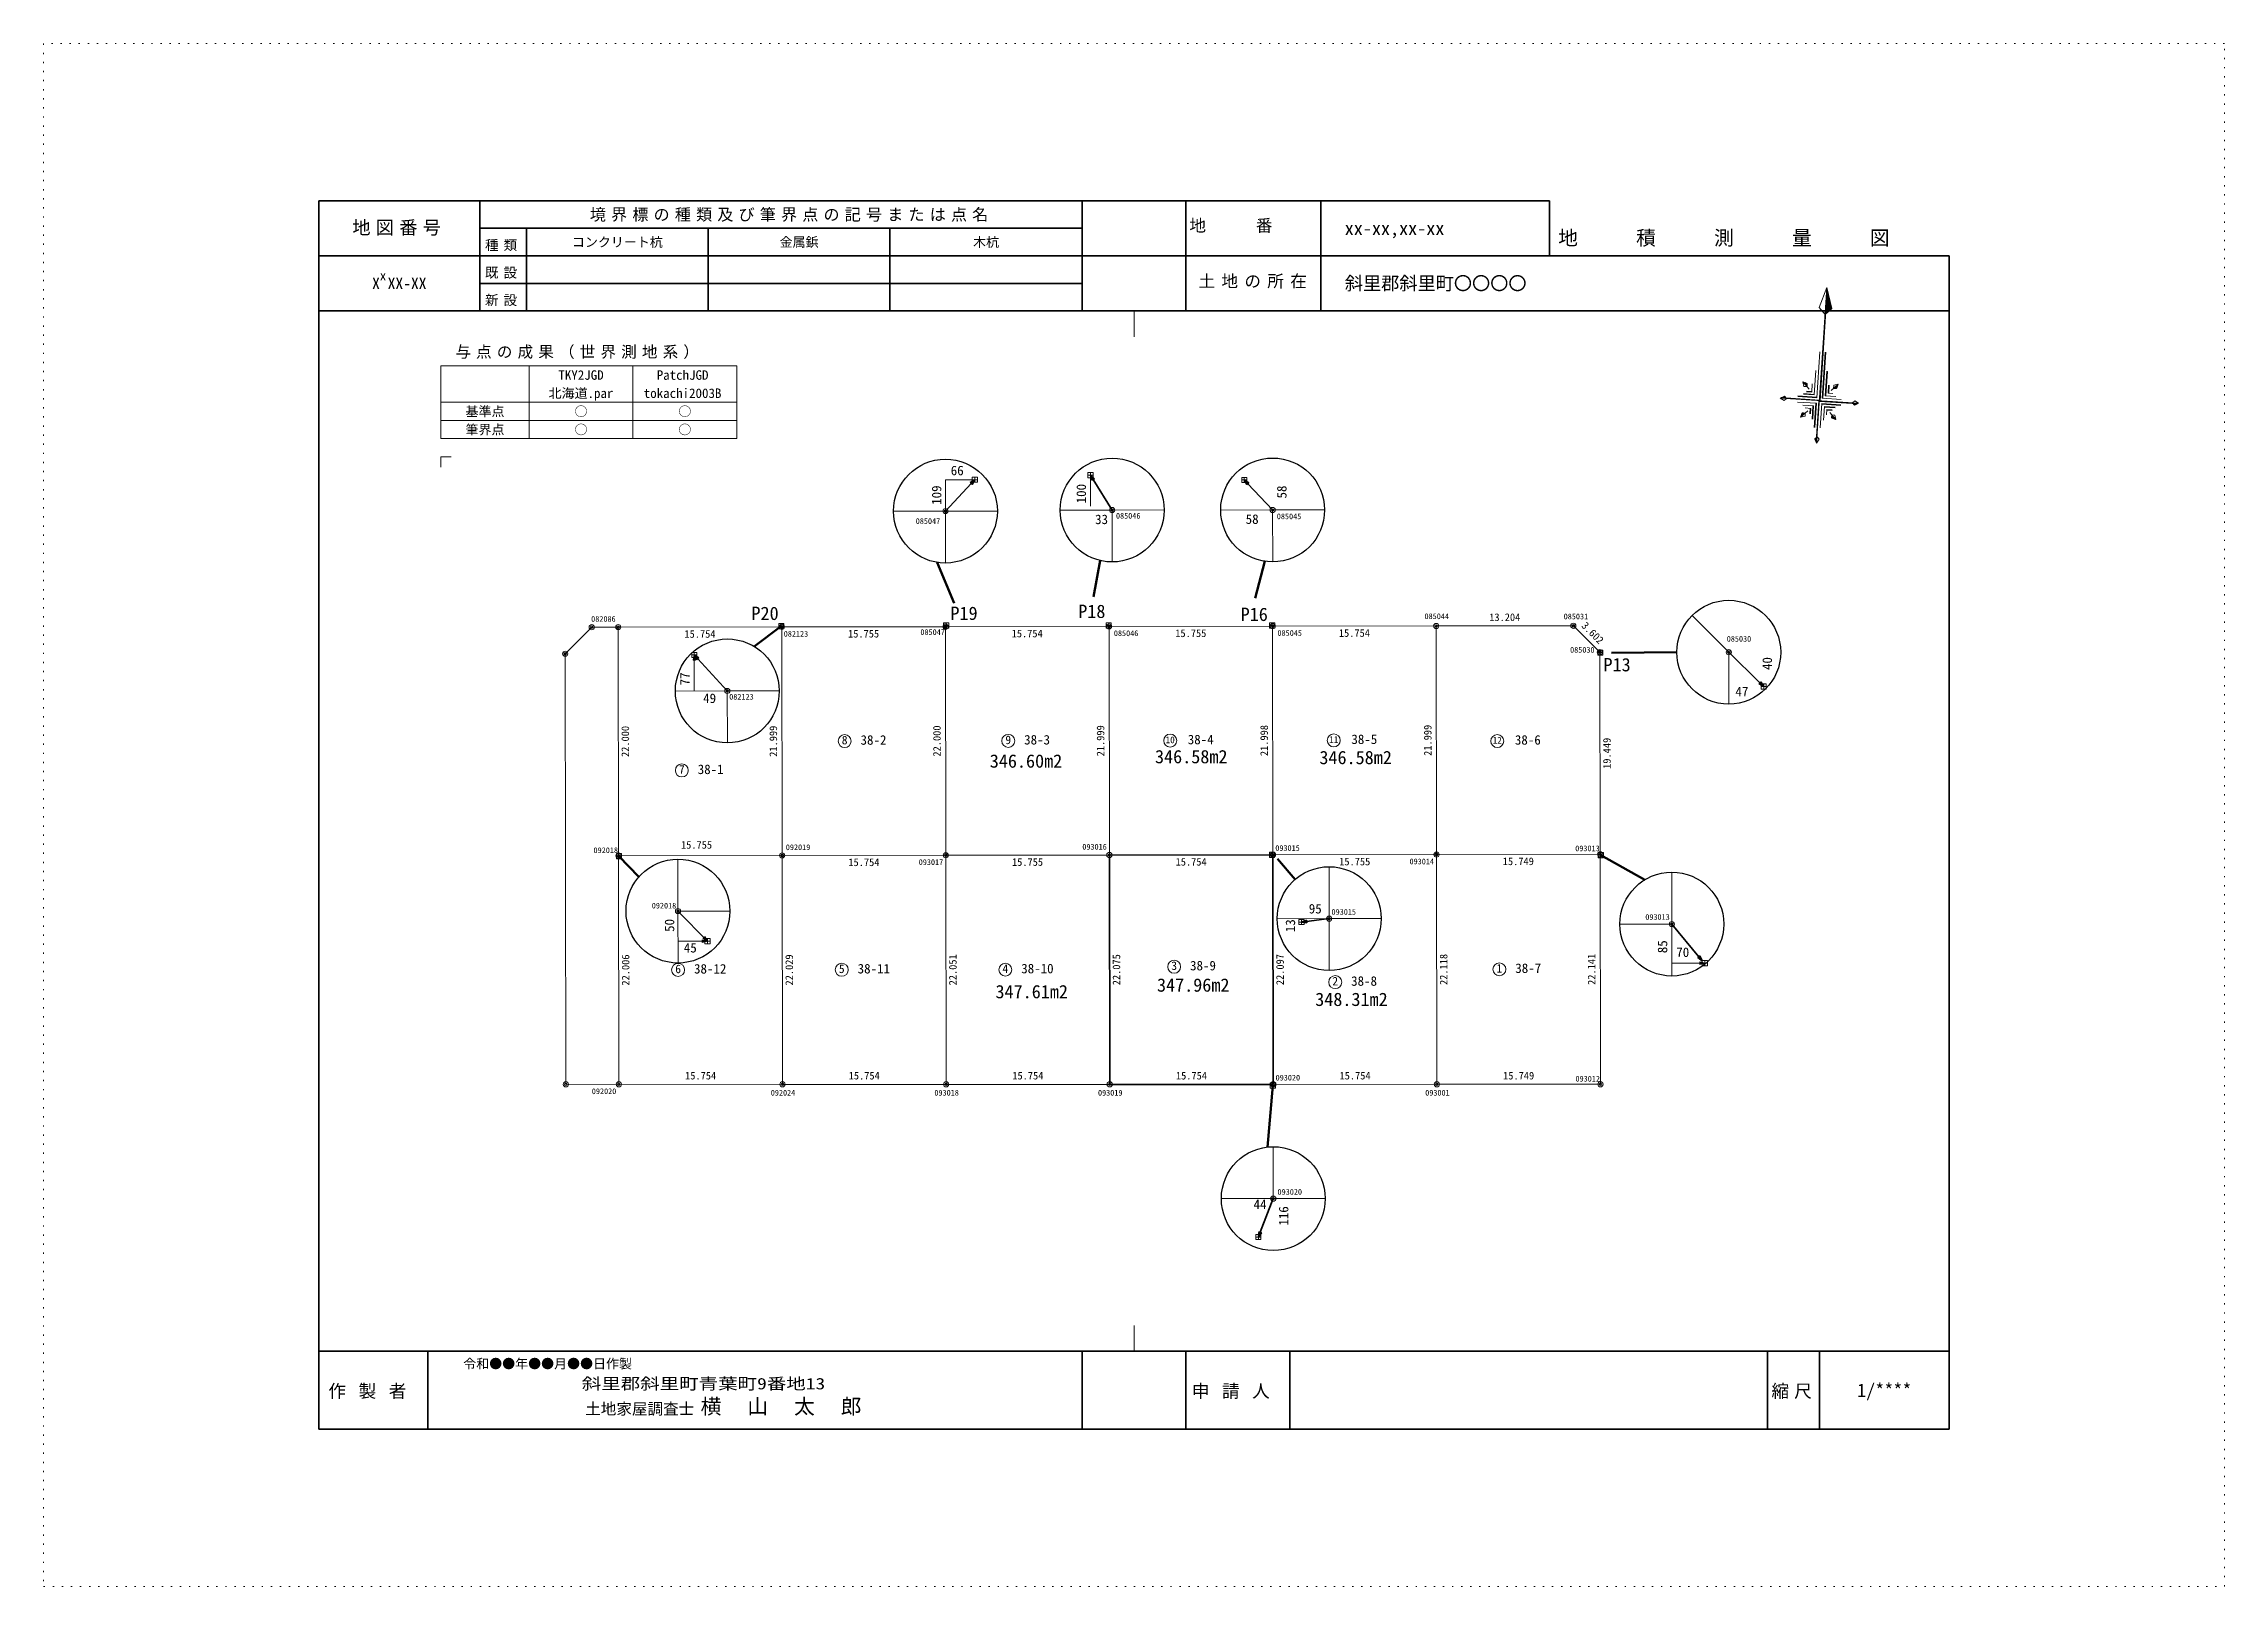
# Model space of a CAD drawing. Units: millimetres at full size, sheet at 1:500, with parts at 1:50. Extents: x -14000 to 196000, y -9875 to 138625.
import ezdxf
from ezdxf.enums import TextEntityAlignment as Align

# ---------------------------------------------------------------- set-up
doc = ezdxf.new("R2010")
doc.units = ezdxf.units.MM
doc.header["$LTSCALE"] = 500
doc.header["$PDMODE"] = 32
doc.header["$PDSIZE"] = 250
doc.linetypes.add('DASHED', pattern=[7.5, 6, -1.5])
doc.linetypes.add('DOTTED', pattern=[1.75, 0.25, -1.5])
for name, color, linetype, lineweight in [('S-BMK-SRVR', 3, 'Continuous', 13), ('SRV_CH1_CHIBANME', 7, 'Continuous', 13), ('SRV_CH1_GAIKUSEN', 7, 'Continuous', 13), ('SRV_CH1_MARK', 7, 'Continuous', 13), ('SRV_TA1_GAIKUSEN', 7, 'Continuous', 13), ('SRV_TA1_MARK', 7, 'Continuous', 13), ('作業レイヤ1', 222, 'Continuous', 13), ('作業レイヤ3', 222, 'Continuous', 35), ('作業レイヤ4', 222, 'Continuous', 35)]:
    doc.layers.add(name, color=color, linetype=linetype, lineweight=lineweight)
doc.layers.add('SRV_CH1_GAIKUKYORI', color=7, linetype='Continuous')
doc.layers.add('SRV_CH1_SOKUTENME', color=7, linetype='Continuous')
doc.styles.add('ＭＳ ゴシック', font='')
doc.styles.get('ＭＳ ゴシック').set_extended_font_data('MS Gothic')

msp = doc.modelspace()

# ---------------------------------------------------------------- linework, layer by layer
at = {"layer": 'S-BMK-SRVR'}
for p, q in [((156732.1, 100170.2), (157715, 115138)), ((157715, 115138), (156982.8, 113210.4)), ((157029.9, 104248), (157738.6, 115039)), ((157059.9, 104246.1), (157762.1, 114940.1)), ((157641.9, 112651.1), (157785.7, 114841.2)), ((157673.8, 112678.8), (157809.3, 114742.2)), ((157705.7, 112706.6), (157832.9, 114643.3)), ((158193.1, 113130.9), (157715, 115138)), ((157737.6, 112734.4), (157856.4, 114544.3)), ((157769.4, 112762.1), (157880, 114445.4)), ((157801.3, 112789.9), (157903.6, 114346.5)), ((157833.2, 112817.6), (157927.1, 114247.5)), ((157865.1, 112845.4), (157950.7, 114148.6)), ((157897, 112873.1), (157974.3, 114049.6)), ((157928.9, 112900.9), (157997.8, 113950.7)), ((157960.8, 112928.7), (158021.4, 113851.8)), ((157992.7, 112956.4), (158045, 113752.8)), ((158024.5, 112984.2), (158068.5, 113653.9)), ((158056.4, 113011.9), (158092.1, 113554.9)), ((158088.3, 113039.7), (158115.7, 113456)), ((156982.8, 113210.4), (157546.2, 112567.8)), ((157546.2, 112567.8), (158193.1, 113130.9)), ((158120.2, 113067.5), (158139.2, 113357.1)), ((158152.1, 113095.2), (158162.8, 113258.1)), ((158184, 113123), (158186.4, 113159.2)), ((156512.5, 104806), (156666.7, 107153.8)), ((156756.3, 104528), (157047.2, 108958.5)), ((157278, 104493.7), (157568.9, 108924.2)), ((157307.9, 104491.8), (157598.9, 108922.2)), ((157337.9, 104489.8), (157628.8, 108920.3)), ((155833.2, 105907.2), (155414, 106063.5)), ((155414, 106063.5), (155514.2, 105627.5)), ((156013.4, 105379.9), (155414, 106063.5)), ((155816.3, 105650.1), (155473.3, 106041.4)), ((155514.2, 105627.5), (155813.6, 105607.8)), ((155819.1, 105692.5), (155532.6, 106019.3)), ((155821.9, 105734.8), (155591.9, 105997.2)), ((155824.7, 105777.1), (155651.2, 105975.1)), ((155827.5, 105819.5), (155710.4, 105953)), ((155747.1, 105118.3), (156268.8, 105084)), ((155749, 105148.2), (156270.8, 105113.9)), ((155751, 105178.1), (156272.7, 105143.9)), ((155830.2, 105861.8), (155769.7, 105930.8)), ((155813.6, 105607.8), (155833.2, 105907.2)), ((156268.8, 105084), (156320.2, 105866.6)), ((157556, 104737.5), (157710.2, 107085.3)), ((157585.9, 104735.5), (157740.1, 107083.3)), ((157615.9, 104733.5), (157770, 107081.3)), ((157834, 104981.2), (157885.4, 105763.8)), ((157863.9, 104979.2), (157915.3, 105761.8)), ((157893.9, 104977.3), (157945.3, 105759.9)), ((158130.2, 105240.9), (158813.8, 105840.3)), ((158377.7, 105740.1), (158358.1, 105440.7)), ((158358.1, 105440.7), (158657.4, 105421)), ((158813.8, 105840.3), (158377.7, 105740.1)), ((158400.4, 105437.9), (158791.7, 105781)), ((158442.8, 105435.1), (158769.6, 105721.7)), ((158485.1, 105432.4), (158747.5, 105662.4)), ((158527.4, 105429.6), (158725.4, 105603.1)), ((158569.8, 105426.8), (158703.2, 105543.8)), ((158612.1, 105424), (158681.1, 105484.6)), ((158657.4, 105421), (158813.8, 105840.3)), ((153627.1, 104686.2), (153219.6, 104498.3)), ((153219.6, 104498.3), (153599.2, 104262.9)), ((153219.6, 104498.3), (160780.4, 104001.7)), ((157002, 104279.9), (153276.6, 104524.6)), ((157003.9, 104309.9), (153333.7, 104550.9)), ((153742.9, 104554.1), (153390.7, 104577.2)), ((153715, 104586), (153447.8, 104603.5)), ((153687, 104617.9), (153504.8, 104629.9)), ((153659, 104649.8), (153561.9, 104656.2)), ((153599.2, 104262.9), (153826.8, 104458.4)), ((153826.8, 104458.4), (153627.1, 104686.2)), ((154900.2, 104125.9), (156722, 104006.3)), ((154934.5, 104647.6), (156756.3, 104528)), ((154936.4, 104677.6), (156758.2, 104557.9)), ((154938.4, 104707.5), (156760.2, 104587.9)), ((155874.3, 103263.1), (155190.7, 102663.7)), ((155347.1, 103082.9), (155190.7, 102663.7)), ((155604.1, 103066.1), (155212.9, 102723)), ((155561.8, 103068.8), (155235, 102782.3)), ((155519.5, 103071.6), (155257.1, 102841.6)), ((155477.1, 103074.4), (155279.2, 102900.9)), ((155434.8, 103077.2), (155301.3, 102960.2)), ((155392.5, 103080), (155323.4, 103019.4)), ((155646.5, 103063.3), (155347.1, 103082.9)), ((155404.8, 103830.8), (156444, 103762.5)), ((155473.3, 104874.2), (156512.5, 104806)), ((155475.3, 104904.2), (156514.5, 104835.9)), ((155477.3, 104934.1), (156516.5, 104865.9)), ((155626.8, 102763.9), (155646.5, 103063.3)), ((155644.3, 103553.1), (156166, 103518.8)), ((156106.1, 103522.7), (156071.9, 103001)), ((156136.1, 103520.8), (156101.8, 102999)), ((156166, 103518.8), (156131.7, 102997.1)), ((156384.1, 103766.5), (156298.8, 102466.4)), ((156414.1, 103764.5), (156328.7, 102464.4)), ((156444, 103762.5), (156358.6, 102462.5)), ((156662.1, 104010.2), (156508.2, 101666.7)), ((156692.1, 104008.2), (156538.2, 101664.7)), ((156722, 104006.3), (156568.1, 101662.7)), ((156940.1, 104253.9), (156679.6, 100286.6)), ((156970.1, 104252), (156705.8, 100228.4)), ((156996.1, 104190.1), (160664.1, 103949.3)), ((156998, 104220.1), (160722.3, 103975.5)), ((157089.8, 101628.5), (157243.7, 103972)), ((157239.8, 103912.1), (159065.9, 103792.2)), ((157241.8, 103942.1), (159067.8, 103822.1)), ((157243.7, 103972), (159069.8, 103852.1)), ((159104.1, 104373.8), (157278, 104493.7)), ((157402.1, 102393.9), (157487.5, 103694)), ((157483.5, 103634.1), (158527, 103565.6)), ((157485.5, 103664.1), (158529, 103595.5)), ((157487.5, 103694), (158530.9, 103625.5)), ((158599.5, 104668.9), (157556, 104737.5)), ((157696.9, 102894.3), (157731.2, 103416)), ((157727.3, 103356.1), (158219.1, 103323.8)), ((157729.2, 103386.1), (158221, 103353.8)), ((157731.2, 103416), (158223, 103383.7)), ((158295.9, 104950.9), (157834, 104981.2)), ((157991.2, 103124.1), (158590.6, 102440.5)), ((160177.4, 104041.3), (160401, 104241.4)), ((160373.2, 103818), (160177.4, 104041.3)), ((160261.4, 103945.6), (160605.9, 103923)), ((160289.3, 103913.7), (160547.7, 103896.8)), ((160317.3, 103881.8), (160489.6, 103870.5)), ((160345.3, 103849.9), (160431.4, 103844.3)), ((160780.4, 104001.7), (160373.2, 103818)), ((160401, 104241.4), (160780.4, 104001.7)), ((155190.7, 102663.7), (155626.8, 102763.9)), ((158191, 102896.2), (158171.3, 102596.8)), ((158171.3, 102596.8), (158590.6, 102440.5)), ((158174.3, 102642.2), (158234.8, 102573.1)), ((158177.1, 102684.5), (158294.1, 102551)), ((158179.9, 102726.8), (158353.4, 102528.9)), ((158182.6, 102769.2), (158412.7, 102506.8)), ((158185.4, 102811.5), (158472, 102484.7)), ((158188.2, 102853.9), (158531.3, 102462.6)), ((158490.3, 102876.5), (158191, 102896.2)), ((158590.6, 102440.5), (158490.3, 102876.5)), ((156771.7, 100773.2), (156548.4, 100577.4)), ((156548.4, 100577.4), (156732.1, 100170.2)), ((156580.3, 100605.4), (156574.6, 100519.2)), ((156612.2, 100633.4), (156600.9, 100461.1)), ((156644.1, 100661.3), (156627.1, 100402.9)), ((156676, 100689.3), (156653.3, 100344.7)), ((156732.1, 100170.2), (156971.7, 100549.6)), ((156971.7, 100549.6), (156771.7, 100773.2))]:
    msp.add_line(p, q, dxfattribs=at)
at = {"layer": 'SRV_CH1_CHIBANME'}
for centre in [(63136.9, 71489.9), (78892.3, 71512), (94484.2, 71534.7), (110239.5, 71557.3), (125985.7, 71494.3), (47457.8, 68664.5), (47101.8, 49464.3), (62856.9, 49474.9), (78611.5, 49486.6), (94867.2, 49770.4), (110377.3, 48286.2), (126186.3, 49520.6)]:
    msp.add_circle(centre, 625, dxfattribs=at)
at = {"layer": 'SRV_CH1_GAIKUSEN'}
for p, q in [((67841.4, 93619.9), (72841.4, 93627)), ((72841.4, 93627), (77841.4, 93634.2)), ((72841.4, 93627), (72848.3, 88627.1)), ((83897.2, 93722.1), (88897.2, 93729.3)), ((88897.2, 93729.3), (93897.2, 93736.1)), ((88897.2, 93729.3), (88904.3, 88729.3)), ((99351, 93729.4), (104351, 93736.2)), ((104351, 93736.2), (109351, 93743.4)), ((104351, 93736.2), (104358, 88736.2)), ((41331.8, 82456.5), (57086, 82478.2)), ((41362.2, 60456.2), (41331.8, 82456.5)), ((57086, 82478.2), (72841.4, 82500.8)), ((57086, 82478.2), (57117.5, 60478.8)), ((72841.4, 82500.8), (88595.7, 82523.5)), ((72841.4, 82500.8), (72871.8, 60500.5)), ((88595.7, 82523.5), (104351, 82545.1)), ((88595.7, 82523.5), (88627.2, 60524.1)), ((104351, 82545.1), (120105.4, 82567.8)), ((104351, 82545.1), (104381.6, 60546.8)), ((133310, 82586.6), (120105.4, 82567.8)), ((120105.4, 82567.8), (120136.8, 60568.5)), ((135858.6, 80041.1), (133310, 82586.6)), ((148272.7, 80041.1), (144735, 83574.4)), ((135886.2, 60591.5), (135858.6, 80041.1)), ((148279.8, 75041.1), (148272.7, 80041.1)), ((46838.1, 76310.2), (51838.1, 76317.1)), ((51838.1, 76317.1), (56838.1, 76324.3)), ((51838.1, 76317.1), (51845.3, 71317.1)), ((41362.2, 60456.2), (57117.5, 60478.8)), ((41394.2, 38449.8), (41362.2, 60456.2)), ((47087.7, 55123.7), (47080.7, 60123.6)), ((57117.5, 60478.8), (72871.8, 60500.5)), ((57149, 38449.4), (57117.5, 60478.8)), ((72871.8, 60500.5), (88627.2, 60524.1)), ((72903.9, 38449), (72871.8, 60500.5)), ((104381.6, 60546.8), (120136.8, 60568.5)), ((109790.2, 59397.8), (109797.1, 54397.8)), ((120136.8, 60568.5), (135886.2, 60591.5)), ((120168.5, 38449.8), (120136.8, 60568.5)), ((135886.2, 60591.5), (135918.3, 38449.8)), ((142788.7, 53876.4), (142781.6, 58876.4)), ((47087.7, 55123.7), (52087.7, 55130.8)), ((47094.9, 50123.7), (47087.7, 55123.7)), ((104797.1, 54390.6), (109797.1, 54397.8)), ((109797.1, 54397.8), (114797.1, 54404.7)), ((109804.4, 49397.8), (109797.1, 54397.8)), ((137788.7, 53869.1), (142788.7, 53876.4)), ((142788.7, 53876.4), (142796, 48876.4)), ((57149, 38449.4), (41394.2, 38449.8)), ((72903.9, 38449), (57149, 38449.4)), ((88658.7, 38448.6), (72903.9, 38449)), ((120168.5, 38449.8), (104413.6, 38449.2)), ((135918.3, 38449.8), (120168.5, 38449.8)), ((104413.6, 27447.2), (104406.3, 32447.2)), ((104413.6, 27447.2), (99413.6, 27447)), ((109413.6, 27447.4), (104413.6, 27447.2))]:
    msp.add_line(p, q, dxfattribs=at)
at = {"layer": 'SRV_CH1_GAIKUSEN', "color": 1, "lineweight": 35}
for p, q in [((88627.2, 60524.1), (104381.6, 60546.8)), ((88658.7, 38448.6), (88627.2, 60524.1)), ((104413.6, 38449.2), (104381.6, 60546.8)), ((104413.6, 38449.2), (88658.7, 38448.6))]:
    msp.add_line(p, q, dxfattribs=at)
at = {"layer": 'SRV_CH1_MARK'}
for centre in [(72841.4, 93627), (88897.2, 93729.3), (104351, 93736.2), (41331.8, 82456.5), (57086, 82478.2), (72841.4, 82500.8), (88595.7, 82523.5), (104351, 82545.1), (120105.4, 82567.8), (133310, 82586.6), (135858.6, 80041.1), (148272.7, 80041.1), (51838.1, 76317.1), (41362.2, 60456.2), (57117.5, 60478.8), (72871.8, 60500.5), (88627.2, 60524.1), (104381.6, 60546.8), (120136.8, 60568.5), (135886.2, 60591.5), (47087.7, 55123.7), (109797.1, 54397.8), (142788.7, 53876.4), (41394.2, 38449.8), (57149, 38449.4), (72903.9, 38449), (88658.7, 38448.6), (104413.6, 38449.2), (120168.5, 38449.8), (135918.3, 38449.8), (104413.6, 27447.2)]:
    msp.add_circle(centre, 250, dxfattribs=at)
for p in [(72841.4, 93627), (88897.2, 93729.3), (104351, 93736.2), (41331.8, 82456.5), (57086, 82478.2), (72841.4, 82500.8), (88595.7, 82523.5), (104351, 82545.1), (120105.4, 82567.8), (133310, 82586.6), (135858.6, 80041.1), (148272.7, 80041.1), (51838.1, 76317.1), (41362.2, 60456.2), (57117.5, 60478.8), (72871.8, 60500.5), (88627.2, 60524.1), (104381.6, 60546.8), (120136.8, 60568.5), (135886.2, 60591.5), (47087.7, 55123.7), (109797.1, 54397.8), (142788.7, 53876.4), (41394.2, 38449.8), (57149, 38449.4), (72903.9, 38449), (88658.7, 38448.6), (104413.6, 38449.2), (120168.5, 38449.8), (135918.3, 38449.8), (104413.6, 27447.2)]:
    msp.add_point(p, dxfattribs=at)
at = {"layer": 'SRV_TA1_GAIKUSEN'}
for p, q in [((36232.2, 79898.2), (38778, 82451.8)), ((38778, 82451.8), (41331.8, 82456.5)), ((36291.2, 38449.2), (36232.2, 79898.2)), ((41394.2, 38449.8), (36291.2, 38449.2))]:
    msp.add_line(p, q, dxfattribs=at)
at = {"layer": 'SRV_TA1_MARK'}
for centre in [(38778, 82451.8), (36232.2, 79898.2), (36291.2, 38449.2)]:
    msp.add_circle(centre, 250, dxfattribs=at)
for p in [(38778, 82451.8), (36232.2, 79898.2), (36291.2, 38449.2)]:
    msp.add_point(p, dxfattribs=at)
at = {"layer": '作業レイヤ1'}
for p, q in [((75918.1, 96897.2), (75418.1, 96897.2)), ((75418.1, 96897.2), (75418.1, 96397.2)), ((75918.1, 96647.2), (75418.1, 96647.2)), ((75668.1, 96397.2), (75668.1, 96897.2)), ((75918.1, 96397.2), (75918.1, 96897.2)), ((87064.5, 97343.3), (86564.5, 97343.3)), ((86564.5, 97343.3), (86564.5, 96843.3)), ((87064.5, 97093.3), (86564.5, 97093.3)), ((86564.5, 96843.3), (87064.5, 96843.3)), ((86814.5, 96843.3), (86814.5, 97343.3)), ((87064.5, 96843.3), (87064.5, 97343.3)), ((101870.4, 96872), (101370.4, 96872)), ((101370.4, 96872), (101370.4, 96372)), ((101870.4, 96622), (101370.4, 96622)), ((101620.4, 96372), (101620.4, 96872)), ((101870.4, 96372), (101870.4, 96872)), ((75418.1, 96397.2), (75918.1, 96397.2)), ((101370.4, 96372), (101870.4, 96372)), ((57287, 82805.6), (56787, 82805.6)), ((56787, 82805.6), (56787, 82305.6)), ((57287, 82555.6), (56787, 82555.6)), ((56787, 82305.6), (57287, 82305.6)), ((57037, 82305.6), (57037, 82805.6)), ((57287, 82305.6), (57287, 82805.6)), ((73157.7, 82859.7), (72657.7, 82859.7)), ((72657.7, 82859.7), (72657.7, 82359.7)), ((73157.7, 82609.7), (72657.7, 82609.7)), ((72657.7, 82359.7), (73157.7, 82359.7)), ((72907.7, 82359.7), (72907.7, 82859.7)), ((73157.7, 82359.7), (73157.7, 82859.7)), ((88812.2, 82873.9), (88312.2, 82873.9)), ((88312.2, 82873.9), (88312.2, 82373.9)), ((88812.2, 82623.9), (88312.2, 82623.9)), ((88312.2, 82373.9), (88812.2, 82373.9)), ((88562.2, 82373.9), (88562.2, 82873.9)), ((88812.2, 82373.9), (88812.2, 82873.9)), ((104549.1, 82858.7), (104049.1, 82858.7)), ((104049.1, 82858.7), (104049.1, 82358.7)), ((104549.1, 82608.7), (104049.1, 82608.7)), ((104049.1, 82358.7), (104549.1, 82358.7)), ((104299.1, 82358.7), (104299.1, 82858.7)), ((104549.1, 82358.7), (104549.1, 82858.7)), ((48910.2, 80028.5), (48410.2, 80028.5)), ((48410.2, 80028.5), (48410.2, 79528.5)), ((48660.2, 79528.5), (48660.2, 80028.5)), ((48910.2, 79528.5), (48910.2, 80028.5)), ((136156.1, 80250.9), (135656.1, 80250.9)), ((135656.1, 80250.9), (135656.1, 79750.9)), ((136156.1, 80000.9), (135656.1, 80000.9)), ((135906.1, 79750.9), (135906.1, 80250.9)), ((136156.1, 79750.9), (136156.1, 80250.9)), ((48910.2, 79778.5), (48410.2, 79778.5)), ((48410.2, 79528.5), (48910.2, 79528.5)), ((135656.1, 79750.9), (136156.1, 79750.9)), ((151887.4, 76999.1), (151387.4, 76999.1)), ((151387.4, 76999.1), (151387.4, 76499.1)), ((151887.4, 76749.1), (151387.4, 76749.1)), ((151387.4, 76499.1), (151887.4, 76499.1)), ((151637.4, 76499.1), (151637.4, 76999.1)), ((151887.4, 76499.1), (151887.4, 76999.1)), ((41657, 60656.2), (41157, 60656.2)), ((41157, 60656.2), (41157, 60156.2)), ((41657, 60406.2), (41157, 60406.2)), ((41157, 60156.2), (41657, 60156.2)), ((41407, 60156.2), (41407, 60656.2)), ((41657, 60156.2), (41657, 60656.2)), ((104536.5, 60784), (104036.5, 60784)), ((104036.5, 60784), (104036.5, 60284)), ((104536.5, 60534), (104036.5, 60534)), ((104036.5, 60284), (104536.5, 60284)), ((104286.5, 60284), (104286.5, 60784)), ((104536.5, 60284), (104536.5, 60784)), ((136205.8, 60756.7), (135705.8, 60756.7)), ((135705.8, 60756.7), (135705.8, 60256.7)), ((136205.8, 60506.7), (135705.8, 60506.7)), ((135705.8, 60256.7), (136205.8, 60256.7)), ((135955.8, 60256.7), (135955.8, 60756.7)), ((136205.8, 60256.7), (136205.8, 60756.7)), ((107375.7, 54318.9), (106875.7, 54318.9)), ((106875.7, 54318.9), (106875.7, 53818.9)), ((107375.7, 54068.9), (106875.7, 54068.9)), ((106875.7, 53818.9), (107375.7, 53818.9)), ((107125.7, 53818.9), (107125.7, 54318.9)), ((107375.7, 53818.9), (107375.7, 54318.9)), ((50170.5, 52488.6), (49670.5, 52488.6)), ((49670.5, 52488.6), (49670.5, 51988.6)), ((50170.5, 52238.6), (49670.5, 52238.6)), ((49670.5, 51988.6), (50170.5, 51988.6)), ((49920.5, 51988.6), (49920.5, 52488.6)), ((50170.5, 51988.6), (50170.5, 52488.6)), ((146225.9, 50370.8), (145725.9, 50370.8)), ((145725.9, 50370.8), (145725.9, 49870.8)), ((146225.9, 50120.8), (145725.9, 50120.8)), ((145725.9, 49870.8), (146225.9, 49870.8)), ((145975.9, 49870.8), (145975.9, 50370.8)), ((146225.9, 49870.8), (146225.9, 50370.8)), ((104619.9, 38582.9), (104119.9, 38582.9)), ((104119.9, 38582.9), (104119.9, 38082.9)), ((104619.9, 38332.9), (104119.9, 38332.9)), ((104119.9, 38082.9), (104619.9, 38082.9)), ((104369.9, 38082.9), (104369.9, 38582.9)), ((104619.9, 38082.9), (104619.9, 38582.9)), ((103227.2, 24000.2), (102727.2, 24000.2)), ((102727.2, 24000.2), (102727.2, 23500.2)), ((103227.2, 23750.2), (102727.2, 23750.2)), ((102727.2, 23500.2), (103227.2, 23500.2)), ((102977.2, 23500.2), (102977.2, 24000.2)), ((103227.2, 23500.2), (103227.2, 24000.2))]:
    msp.add_line(p, q, dxfattribs=at)
at = {"layer": '作業レイヤ3'}
for p, q in [((86814.5, 97093.3), (86971.4, 96602.4)), ((86814.5, 97093.3), (87183.9, 96734)), ((86814.5, 97093.3), (87077.7, 96668.2)), ((87056.4, 96655.1), (86845.9, 96995.2)), ((86877.2, 96897), (87035.2, 96641.9)), ((87098.9, 96681.4), (86888.4, 97021.5)), ((87013.9, 96628.7), (86908.6, 96798.8)), ((86940, 96700.6), (86992.6, 96615.6)), ((86962.3, 96949.6), (87120.2, 96694.5)), ((86971.4, 96602.4), (87183.9, 96734)), ((87141.4, 96707.7), (87036.2, 96877.8)), ((87077.7, 96668.2), (88897.2, 93729.3)), ((87110.1, 96805.9), (87162.7, 96720.9)), ((101620.4, 96622), (101873.3, 96172.9)), ((101620.4, 96622), (102054.8, 96344.7)), ((101620.4, 96622), (101964, 96258.8)), ((101945.9, 96241.6), (101671, 96532.2)), ((101982.2, 96276), (101707.3, 96566.6)), ((101721.5, 96442.4), (101927.7, 96224.5)), ((101909.6, 96207.3), (101772.1, 96352.6)), ((101794.2, 96511.1), (102000.4, 96293.2)), ((101822.7, 96262.7), (101891.4, 96190.1)), ((101873.3, 96172.9), (102054.8, 96344.7)), ((102018.5, 96310.4), (101881.1, 96455.6)), ((101964, 96258.8), (104351, 93736.2)), ((101968, 96400.2), (102036.7, 96327.6)), ((148272.7, 80041.1), (151280, 77098.8)), ((151367.4, 77188.1), (151192.6, 77009.4)), ((151637.4, 76749.1), (151192.6, 77009.4)), ((151281.5, 76957.4), (151210.1, 77027.3)), ((151227.5, 77045.2), (151370.5, 76905.3)), ((151459.5, 76853.2), (151245, 77063)), ((151262.5, 77080.9), (151548.4, 76801.2)), ((151637.4, 76749.1), (151280, 77098.8)), ((151297.5, 77116.6), (151583.4, 76836.9)), ((151529.4, 76924.7), (151315, 77134.5)), ((151332.4, 77152.4), (151475.4, 77012.5)), ((151421.4, 77100.3), (151349.9, 77170.3)), ((151637.4, 76749.1), (151367.4, 77188.1)), ((104413.6, 27447.2), (103158.3, 24216.3)), ((102977.2, 23750.2), (103041.8, 24261.6)), ((102977.2, 23750.2), (103158.3, 24216.3)), ((102977.2, 23750.2), (103274.8, 24171)), ((103135, 24225.3), (102990.1, 23852.5)), ((103003, 23954.8), (103111.7, 24234.4)), ((103088.4, 24243.4), (103016, 24057)), ((103028.9, 24159.3), (103065.1, 24252.5)), ((103181.6, 24207.2), (103036.7, 23834.4)), ((103274.8, 24171), (103041.8, 24261.6)), ((103096.3, 23918.5), (103204.9, 24198.2)), ((103228.2, 24189.1), (103155.8, 24002.7)), ((103215.3, 24086.9), (103251.5, 24180.1))]:
    msp.add_line(p, q, dxfattribs=at)
at = {"layer": '作業レイヤ3', "lineweight": 25}
for p, q in [((47087.7, 55123.7), (49920.5, 52238.6)), ((49920.5, 52238.6), (49481, 52507.8)), ((49920.5, 52238.6), (49659.3, 52682.9))]:
    msp.add_line(p, q, dxfattribs=at)
at = {"layer": '作業レイヤ4', "color": 7}
for p, q in [((12500, 5250), (12500, 123500)), ((12500, 123500), (131000, 123500)), ((28000, 120850), (28000, 123500)), ((86000, 120850), (86000, 123500)), ((96000, 123500), (96000, 112900)), ((109000, 123500), (109000, 112900)), ((131000, 123500), (131000, 118200)), ((28000, 120850), (86000, 120850)), ((28000, 118200), (28000, 120850)), ((32500, 118200), (32500, 120850)), ((50000, 118200), (50000, 120850)), ((67500, 118200), (67500, 120850)), ((86000, 118200), (86000, 120850)), ((12500, 118200), (169500, 118200)), ((28000, 115550), (28000, 118200)), ((32500, 115550), (32500, 118200)), ((50000, 115550), (50000, 118200)), ((67500, 115550), (67500, 118200)), ((86000, 115550), (86000, 118200)), ((169500, 118200), (169500, 5250)), ((28000, 115550), (86000, 115550)), ((28000, 112900), (28000, 115550)), ((32500, 112900), (32500, 115550)), ((50000, 112900), (50000, 115550)), ((67500, 112900), (67500, 115550)), ((86000, 112900), (86000, 115550)), ((12500, 112900), (169500, 112900)), ((12500, 12750), (169500, 12750)), ((23000, 5250), (23000, 12750)), ((86000, 5250), (86000, 12750)), ((86000, 5250), (86000, 12750)), ((96000, 5250), (96000, 12750)), ((106000, 5250), (106000, 12750)), ((152000, 5250), (152000, 12750)), ((157000, 5250), (157000, 12750)), ((12500, 5250), (169500, 5250))]:
    msp.add_line(p, q, dxfattribs=at)
at = {"layer": '作業レイヤ4', "color": 7, "lineweight": 13}
for p, q in [((91000, 110400), (91000, 112900)), ((24250, 100600), (24250, 107600)), ((24250, 107600), (52750, 107600)), ((32750, 100600), (32750, 107600)), ((42750, 100600), (42750, 107600)), ((52750, 100600), (52750, 107600)), ((24250, 104100), (52750, 104100)), ((24250, 102350), (52750, 102350)), ((24250, 100600), (52750, 100600)), ((24250, 98850), (25250, 98850)), ((24250, 97851), (24250, 98850)), ((91000, 12750), (91000, 15250))]:
    msp.add_line(p, q, dxfattribs=at)
at = {"layer": '作業レイヤ4', "linetype": 'DASHED', "lineweight": 13}
for p, q in [((72841.4, 93627), (72841.4, 96647.2)), ((75668.1, 96647.2), (72841.4, 96647.2)), ((86814.5, 97093.3), (86814.5, 93726.3)), ((49420.5, 52238.6), (47091.6, 52238.6))]:
    msp.add_line(p, q, dxfattribs=at)
at = {"layer": '作業レイヤ4'}
for p, q in [((75668.1, 96647.2), (75235.1, 96367.6)), ((75668.1, 96647.2), (75326.4, 96282.2)), ((75668.1, 96647.2), (75417.7, 96196.7)), ((72841.4, 93627), (75326.4, 96282.2)), ((75235.1, 96367.6), (75417.7, 96196.7)), ((75321.7, 96423.5), (75253.4, 96350.5)), ((75271.6, 96333.4), (75408.3, 96479.4)), ((75494.9, 96535.4), (75289.9, 96316.3)), ((75308.1, 96299.2), (75581.5, 96591.3)), ((75344.6, 96265.1), (75618, 96557.1)), ((75567.9, 96467), (75362.9, 96248)), ((75381.2, 96230.9), (75517.8, 96376.9)), ((75467.7, 96286.8), (75399.4, 96213.8)), ((48660.2, 79778.5), (48906.3, 79325.6)), ((48660.2, 79778.5), (49090.5, 79494.7)), ((48660.2, 79778.5), (48998.4, 79410.2)), ((48980, 79393.2), (48709.4, 79687.9)), ((49016.8, 79427.1), (48746.3, 79721.7)), ((48758.7, 79597.3), (48961.5, 79376.3)), ((48943.1, 79359.4), (48807.9, 79506.8)), ((48832.3, 79665), (49035.2, 79444)), ((48857.1, 79416.2), (48924.7, 79342.5)), ((48906.3, 79325.6), (49090.5, 79494.7)), ((49053.6, 79460.9), (48918.4, 79608.2)), ((51838.1, 76317.1), (48998.4, 79410.2)), ((49004.4, 79551.4), (49072, 79477.8)), ((107125.7, 54068.9), (107606.7, 54254.1)), ((107125.7, 54068.9), (107622, 54130)), ((107125.7, 54068.9), (107637.3, 54005.9)), ((107618.9, 54154.8), (107221.9, 54105.9)), ((107625, 54105.2), (107228, 54056.3)), ((107318.1, 54143), (107615.9, 54179.6)), ((107330.4, 54043.7), (107628.1, 54080.4)), ((107612.8, 54204.5), (107414.3, 54180)), ((107631.2, 54055.6), (107432.7, 54031.1)), ((107510.5, 54217), (107609.8, 54229.3)), ((107535, 54018.5), (107634.2, 54030.8)), ((107637.3, 54005.9), (107606.7, 54254.1)), ((109797.1, 54397.8), (107622, 54130)), ((142788.7, 53876.4), (145380.5, 50728.8)), ((145477, 50808.3), (145284, 50649.4)), ((145698.4, 50342.8), (145284, 50649.4)), ((145366.9, 50588.1), (145303.3, 50665.3)), ((145322.6, 50681.1), (145449.8, 50526.8)), ((145532.6, 50465.5), (145341.9, 50697)), ((145361.2, 50712.9), (145615.5, 50404.1)), ((145698.4, 50342.8), (145380.5, 50728.8)), ((145399.8, 50744.7), (145654.1, 50435.9)), ((145609.8, 50529), (145419.1, 50760.6)), ((145438.4, 50776.5), (145565.6, 50622.1)), ((145521.3, 50715.2), (145457.7, 50792.4)), ((145698.4, 50342.8), (145477, 50808.3))]:
    msp.add_line(p, q, dxfattribs=at)
at = {"layer": '作業レイヤ4', "lineweight": 50}
for p, q in [((72033.6, 88692.7), (73694.6, 84777)), ((87752.9, 88862), (87103.7, 85369.5)), ((103589.2, 88794.6), (102678.2, 85242.5)), ((57037, 82555.6), (54431.4, 80592.1)), ((143272.7, 80041.1), (136980.2, 79991)), ((41407, 60406.2), (43328.6, 58420.6)), ((104806, 60159.2), (106527.1, 58180.3)), ((140183.6, 58144.1), (135955.8, 60506.7)), ((104369.9, 38332.9), (103865.1, 32417))]:
    msp.add_line(p, q, dxfattribs=at)
at = {"layer": '作業レイヤ4', "lineweight": 13}
for p, q in [((48660.2, 79778.5), (48535.2, 79278.5)), ((48535.2, 79278.5), (48785.2, 79278.5)), ((48560.2, 79378.5), (48560.2, 79278.5)), ((48585.2, 79278.5), (48585.2, 79478.5)), ((48610.2, 79578.5), (48610.2, 79278.5)), ((48635.2, 79278.5), (48635.2, 79678.5)), ((48660.2, 79778.5), (48785.2, 79278.5)), ((48660.2, 79778.5), (48660.2, 79278.5)), ((48660.2, 79278.5), (48660.2, 76312.8)), ((48685.2, 79278.5), (48685.2, 79678.5)), ((48710.2, 79578.5), (48710.2, 79278.5)), ((48735.2, 79278.5), (48735.2, 79478.5)), ((48760.2, 79378.5), (48760.2, 79278.5)), ((49920.5, 52238.6), (49420.5, 52363.6)), ((49420.5, 52363.6), (49420.5, 52113.6)), ((49520.5, 52338.6), (49420.5, 52338.6)), ((49420.5, 52313.6), (49620.5, 52313.6)), ((49720.5, 52288.6), (49420.5, 52288.6)), ((49420.5, 52263.6), (49820.5, 52263.6)), ((49920.5, 52238.6), (49420.5, 52113.6)), ((49920.5, 52238.6), (49420.5, 52238.6)), ((49420.5, 52213.6), (49820.5, 52213.6)), ((49720.5, 52188.6), (49420.5, 52188.6)), ((49420.5, 52163.6), (49620.5, 52163.6)), ((49520.5, 52138.6), (49420.5, 52138.6)), ((145475.9, 50120.8), (142794.5, 50120.8)), ((145975.9, 50120.8), (145475.9, 50245.8)), ((145475.9, 50245.8), (145475.9, 49995.8)), ((145575.9, 50220.8), (145475.9, 50220.8)), ((145475.9, 50195.8), (145675.9, 50195.8)), ((145775.9, 50170.8), (145475.9, 50170.8)), ((145475.9, 50145.8), (145875.9, 50145.8)), ((145975.9, 50120.8), (145475.9, 49995.8)), ((145975.9, 50120.8), (145475.9, 50120.8)), ((145475.9, 50095.8), (145875.9, 50095.8)), ((145775.9, 50070.8), (145475.9, 50070.8)), ((145475.9, 50045.8), (145675.9, 50045.8)), ((145575.9, 50020.8), (145475.9, 50020.8))]:
    msp.add_line(p, q, dxfattribs=at)
at = {"layer": '作業レイヤ4', "color": 7, "linetype": 'DOTTED', "lineweight": 13}
msp.add_lwpolyline([(-14000, -9875), (196000, -9875), (196000, 138625), (-14000, 138625)], close=True, dxfattribs=at)
at = {"layer": '作業レイヤ4', "lineweight": 25}
for centre in [(88897.2, 93729.3), (104351, 93736.2), (72841.4, 93627), (148272.7, 80041.1), (51838.1, 76317.1), (47087.7, 55123.7), (109797.1, 54397.8), (142788.7, 53876.4), (104413.6, 27447.2)]:
    msp.add_circle(centre, 5000, dxfattribs=at)

# ---------------------------------------------------------------- texts
at = {"layer": 'SRV_CH1_CHIBANME', "style": 'ＭＳ ゴシック'}
for s, height, p in [('8', 819.7, (62857.4, 70930.8)), ('38-2', 916.4, (64666.5, 70864.9)), ('9', 819.7, (78612.7, 70953)), ('38-3', 916.4, (80421.8, 70887)), ('10', 648, (94042.2, 71092.7)), ('38-4', 916.4, (96176.1, 70909.7)), ('11', 648, (109797.6, 71115.3)), ('38-5', 916.4, (111931.5, 70932.3)), ('12', 648, (125543.8, 71052.4)), ('38-6', 916.4, (127677.7, 70869.3)), ('7', 819.7, (47178.3, 68105.5)), ('38-1', 916.4, (48987.3, 68039.5)), ('6', 819.7, (46822.3, 48905.3)), ('38-12', 916.4, (48631.4, 48839.3)), ('5', 819.7, (62577.4, 48915.9)), ('38-11', 916.4, (64386.4, 48849.9)), ('4', 819.7, (78332, 48927.5)), ('38-10', 916.4, (80141, 48861.6)), ('3', 819.7, (94587.7, 49211.4)), ('38-9', 916.4, (96396.7, 49145.4)), ('2', 819.7, (110097.8, 47727.2)), ('38-8', 916.4, (111906.8, 47661.2)), ('1', 819.7, (125906.8, 48961.6)), ('38-7', 916.4, (127715.8, 48895.6))]:
    msp.add_text(s, height=height, dxfattribs=at).set_placement(p, align=Align.BOTTOM_LEFT)
at = {"layer": 'SRV_CH1_GAIKUKYORI', "style": 'ＭＳ ゴシック'}
for s, rotation, p in [('15.754', 0.079, (47710.6, 81215.3)), ('15.755', 0.082, (63465.5, 81237.4)), ('15.754', 0.082, (79220.4, 81260)), ('15.755', 0.079, (94975.1, 81282.2)), ('15.754', 0.082, (110730, 81304.3)), ('13.204', 0.081, (125207.3, 82825)), ('3.602', 315.036, (133876.5, 82374)), ('22.000', 90.079, (42599, 69958.1)), ('21.999', 90.082, (56853.9, 69978.2)), ('22.000', 90.079, (72608.7, 70000.3)), ('21.999', 90.082, (88363.6, 70023.5)), ('21.998', 90.08, (104118.4, 70045.6)), ('21.999', 90.082, (119873.2, 70067.8)), ('19.449', 90.081, (137124.5, 68818)), ('15.755', 0.082, (47378, 60908.3)), ('15.754', 0.079, (63496.4, 59237.6)), ('15.755', 0.086, (79251.4, 59260.1)), ('15.754', 0.082, (95006.2, 59283.3)), ('15.755', 0.079, (110760.9, 59305.6)), ('15.749', 0.084, (126513.3, 59327.8)), ('22.006', 90.083, (42630.4, 47954.9)), ('22.029', 90.082, (58385.4, 47965.9)), ('22.051', 90.083, (74140, 47976.6)), ('22.075', 90.082, (89895.1, 47988.2)), ('22.097', 90.083, (105649.8, 47999.8)), ('22.118', 90.082, (121404.8, 48010.9)), ('22.141', 90.083, (135654.4, 48020.3)), ('15.754', 359.999, (47771.6, 38699.7)), ('15.754', 359.999, (63526.4, 38699.3)), ('15.754', 359.999, (79281.3, 38698.9)), ('15.754', 0.002, (95036.1, 38698.9)), ('15.754', 0.002, (110791, 38699.5))]:
    msp.add_text(s, height=733.1, rotation=rotation, dxfattribs=at).set_placement(p, align=Align.BOTTOM_LEFT)
msp.add_text('15.749', height=733.1, dxfattribs=at).set_placement((126543.4, 38699.8), align=Align.BOTTOM_LEFT)
at = {"layer": 'SRV_CH1_SOKUTENME', "style": 'ＭＳ ゴシック'}
for s, p in [('085047', (69981.2, 92226.3)), ('085046', (89264.9, 92735.9)), ('085045', (104751.6, 92682.2)), ('082086', (38727.7, 82809.6)), ('085047', (70429.9, 81539.1)), ('085044', (118979.6, 83067.8)), ('085031', (132375.8, 83048.7)), ('085030', (132994.9, 79835.1)), ('085030', (148077.7, 80889.7)), ('092018', (38955.3, 60545)), ('092019', (57470.6, 60832.9)), ('093016', (86023.1, 60877.2)), ('093015', (104608.1, 60758)), ('093013', (133487.7, 60722.9)), ('093017', (70268.7, 59396.5)), ('093014', (117533.8, 59464.4)), ('092018', (44562.5, 55212.4)), ('093015', (110023.7, 54609)), ('093013', (140236.1, 54121.9)), ('092020', (38790.9, 37346)), ('092024', (56024, 37199.4)), ('093018', (71778.8, 37199)), ('093019', (87533.7, 37198.6)), ('093020', (104637.5, 38654.9)), ('093001', (119043.5, 37199.8)), ('093012', (133514.1, 38549)), ('093020', (104822.9, 27658.5))]:
    msp.add_text(s, height=549.9, dxfattribs=at).set_placement(p, align=Align.BOTTOM_LEFT)
at = {"layer": '作業レイヤ1', "color": 7, "style": 'ＭＳ ゴシック'}
for s, p in [('P19', (74633.8, 82767.7)), ('P13', (137518, 77817.2))]:
    msp.add_text(s, height=1283, dxfattribs=at).set_placement(p, align=Align.BOTTOM_CENTER)
at = {"layer": '作業レイヤ3', "style": 'ＭＳ ゴシック'}
for s, p in [('66', (73976.8, 96805.1)), ('33', (87876.2, 92101.2)), ('49', (50134.4, 74879.1))]:
    msp.add_text(s, height=916.4, dxfattribs=at).set_placement(p, align=Align.BOTTOM_CENTER)
for s, p in [('109', (72721.1, 95164)), ('100', (86651.5, 95308.5)), ('77', (48480.4, 77477.5))]:
    msp.add_text(s, height=916.4, rotation=90, dxfattribs=at).set_placement(p, align=Align.BOTTOM_CENTER)
at = {"layer": '作業レイヤ4', "color": 7, "style": 'ＭＳ ゴシック'}
for s, height, p in [('コンクリート杭', 916.4, (41250, 119525)), ('金属鋲', 916.4, (58750, 119525)), ('木杭', 916.4, (76750, 119525)), ('xx-xx,xx-xx', 1283, (116091.4, 120850)), ('X XX-XX', 1100, (20250, 115550)), ('x', 916.4, (18682.3, 116305.6)), ('斜里郡斜里町〇〇〇〇', 1283, (120052.1, 115550)), ('TKY2JGD', 916.4, (37750, 106725)), ('PatchJGD', 916.4, (47531.4, 106725)), ('北海道.par', 916.4, (37750, 104975)), ('tokachi2003B', 916.4, (47531.4, 104975)), ('基準点', 916.4, (28502.5, 103225)), ('○', 916.4, (37750, 103225)), ('○', 916.4, (47750, 103225)), ('筆界点', 916.4, (28502.5, 101475)), ('○', 916.4, (37750, 101475)), ('○', 916.4, (47750, 101475)), ('346.60m2', 1283, (80600.5, 69572)), ('346.58m2', 1283, (96513.6, 69995.2)), ('346.58m2', 1283, (112342.1, 69910.6)), ('347.96m2', 1283, (96704.1, 48008.9)), ('347.61m2', 1283, (81150.7, 47374.1)), ('348.31m2', 1283, (111940, 46633.4)), ('令和●●年●●月●●日作製', 916.4, (34532.7, 11558.7)), ('1/****', 1283, (163250, 9000)), ('土地家屋調査士', 1100, (43402.3, 7215.5))]:
    msp.add_text(s, height=height, dxfattribs=at).set_placement(p, align=Align.MIDDLE_CENTER)
at = {"layer": '作業レイヤ4', "style": 'ＭＳ ゴシック'}
for s, p in [('58', (105959.5, 95465.9)), ('40', (152708.7, 78953.4)), ('50', (47000.1, 53746.6)), ('13', (106789.5, 53716.5)), ('85', (142621.1, 51693.7)), ('116', (106140.1, 25780))]:
    msp.add_text(s, height=916.4, rotation=90, dxfattribs=at).set_placement(p, align=Align.BOTTOM_CENTER)
for s, p in [('58', (102377.1, 92124.3)), ('47', (149537.1, 75516.7)), ('95', (108453.7, 54622.6)), ('45', (48273.6, 50864)), ('70', (143841.5, 50431)), ('44', (103140.4, 26168.3))]:
    msp.add_text(s, height=916.4, dxfattribs=at).set_placement(p, align=Align.BOTTOM_CENTER)
at = {"layer": '作業レイヤ4', "color": 7, "style": 'ＭＳ ゴシック'}
for s, p in [('P20', (55472, 82760.7)), ('P18', (86939.3, 82956.6)), ('P16', (102579.5, 82665.9))]:
    msp.add_text(s, height=1283, dxfattribs=at).set_placement(p, align=Align.BOTTOM_CENTER)
for s, p in [('082123', (57269.3, 81373.3)), ('085046', (89061.1, 81432.4)), ('085045', (104816.4, 81454.1)), ('082123', (52021.3, 75315.8))]:
    msp.add_text(s, height=549.9, dxfattribs=at).set_placement(p, align=Align.BOTTOM_LEFT)
at = {"layer": '作業レイヤ4', "color": 7, "style": 'ＭＳ ゴシック', "width": 1.25}
msp.add_text('斜里郡斜里町青葉町9番地13', height=1100, dxfattribs=at).set_placement((49544.4, 9638.3), align=Align.MIDDLE_CENTER)
at = {"layer": '作業レイヤ4', "color": 7, "attachment_point": 5, "style": 'ＭＳ ゴシック'}
for s, insert, char_height in [('\\T1.32;境界標の種類及び筆界点の記号または点名', (58031.3, 122107.8), 1136), ('\\T4;地番', (102733.3, 121057.8), 1173), ('\\T1.29;地図番号', (20250, 120850), 1283), ('\\T1.38;種類', (30299.3, 119179.8), 953.1), ('\\T3.95;地積測量図', (150611.4, 119850.4), 1393), ('\\T1.38;既設', (30299.3, 116529.8), 953.1), ('\\T1.38;土地の所在', (102733.3, 115703), 1173), ('\\T1.38;新設', (30299.3, 113879.8), 953.1), ('\\T1.33;与点の成果（世界測地系）', (37625, 108891.4), 1100), ('\\T1.33;与点の成果（世界測地系）', (37625, 108891.4), 1100), ('\\T1.71;作製者', (17778.5, 8856.6), 1246), ('\\T1.71;申請人', (100922.1, 8856.6), 1246), ('\\T1.29;縮尺', (154575, 8856.6), 1246), ('\\T2.25;横山太郎', (58263.8, 7369.2), 1466)]:
    msp.add_mtext(s, dxfattribs=dict(at, insert=insert, char_height=char_height))

doc.saveas('drawing.dxf')
